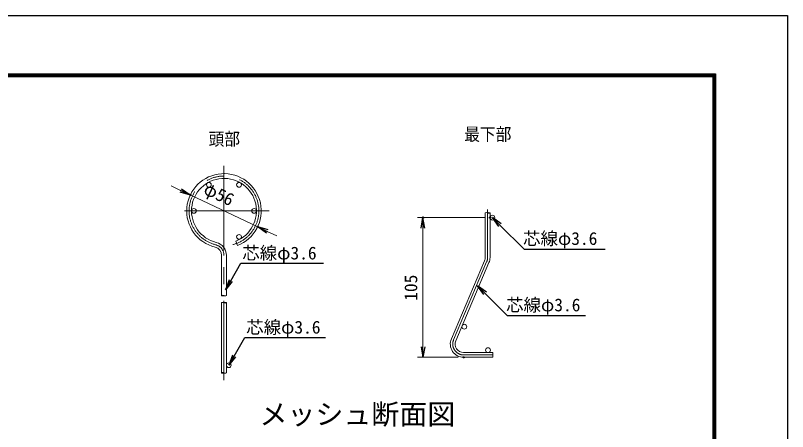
# Model space of a CAD drawing. Units: millimetres, scale not verified. Extents: x -4200 to 4200, y -2970 to 2970.
# Drawn here: x 1302 to 4200, y 1406 to 2970 of the extents above; entities that cross this region are included whole.
import ezdxf
from ezdxf.enums import TextEntityAlignment as Align

# ---------------------------------------------------------------- set-up
doc = ezdxf.new("R2010")
doc.units = ezdxf.units.MM
doc.header["$LTSCALE"] = 10
doc.header["$PDMODE"] = 32
doc.header["$PDSIZE"] = 5
doc.linetypes.add('USER1', pattern=[50.8, 31.75, -6.35, 6.35, -6.35])
for name, color, linetype, lineweight in [('0-0_D-TTL-TXT', 7, 'Continuous', 25), ('0-1_D-STR-DIM', 7, 'Continuous', 13), ('0-3_D-BMK', 2, 'USER1', 13), ('0-5_D-STR2', 7, 'Continuous', 13), ('0-8_D-STR-TXT', 7, 'Continuous', 25), ('0-C_D-TTL', 7, 'Continuous', 25)]:
    doc.layers.add(name, color=color, linetype=linetype, lineweight=lineweight)
doc.layers.add('0-6_0', color=7, linetype='Continuous')
doc.layers.add('0-7_Defpoints', color=7, linetype='Continuous')
doc.styles.add('ＭＳ ゴシック', font='')
doc.styles.get('ＭＳ ゴシック').set_extended_font_data('MS Gothic')

# ---------------------------------------------------------------- blocks, each defined once
blk = doc.blocks.new('_Open')
at = {"layer": '0-6_0'}
blk.add_line((-10, 1.667), (0, 0), dxfattribs=at)
blk.add_lwpolyline([(-10, -1.667), (0, 0), (-10, 0)], dxfattribs=at)
blk = doc.blocks.new('MLeader9')
at = {"layer": '0-8_D-STR-TXT'}
blk.add_line((2115.41, 1969.75), (2089.64, 1938.44), dxfattribs=at)
for points in [[(2109.64, 1973.08), (2147.62, 2038.87), (2450.95, 2038.87), (2458.15, 2038.87)], [(2103.87, 1976.42), (2089.64, 1938.44), (2109.64, 1973.08)]]:
    blk.add_lwpolyline(points, dxfattribs=at)
blk = doc.blocks.new('MLeader10')
at = {"layer": '0-8_D-STR-TXT'}
blk.add_line((2128.2, 1686.79), (2102.43, 1655.48), dxfattribs=at)
for points in [[(2122.43, 1690.12), (2162.28, 1759.14), (2458.92, 1759.14), (2466.12, 1759.14)], [(2116.65, 1693.45), (2102.43, 1655.48), (2122.43, 1690.12)]]:
    blk.add_lwpolyline(points, dxfattribs=at)
blk = doc.blocks.new('MLeader11')
at = {"layer": '0-8_D-STR-TXT'}
blk.add_line((3115.75, 2177.16), (3092.18, 2210.16), dxfattribs=at)
for points in [[(3125.18, 2186.58), (3092.18, 2210.16), (3120.47, 2181.87)], [(3120.47, 2181.87), (3211.21, 2091.13), (3508.13, 2091.13), (3515.33, 2091.13)]]:
    blk.add_lwpolyline(points, dxfattribs=at)
blk = doc.blocks.new('MLeader12')
at = {"layer": '0-8_D-STR-TXT'}
blk.add_line((3060.14, 1920.67), (3036.57, 1953.67), dxfattribs=at)
for points in [[(3069.57, 1930.1), (3036.57, 1953.67), (3064.86, 1925.39)], [(3064.86, 1925.39), (3147.9, 1842.35), (3434.96, 1842.35), (3442.16, 1842.35)]]:
    blk.add_lwpolyline(points, dxfattribs=at)

msp = doc.modelspace()

# ---------------------------------------------------------------- linework, layer by layer
at = {"layer": '0-1_D-STR-DIM'}
for p, q in [((1921.78, 2312.59), (1885.64, 2329.73)), ((2210.93, 2175.5), (1957.93, 2295.46)), ((3063.18, 2210.16), (2811.2, 2210.16)), ((2247.07, 2158.36), (2283.21, 2141.22)), ((2831.2, 1725.16), (2831.2, 2170.16)), ((2964.18, 1685.16), (2811.2, 1685.16))]:
    msp.add_line(p, q, dxfattribs=at)
at = {"layer": '0-3_D-BMK'}
for p, q in [((2084.43, 2404.98), (2084.43, 1599.4)), ((2253.93, 2235.48), (1914.93, 2235.48)), ((3074.18, 2060.45), (3074.18, 2240.82)), ((2946.44, 1751.18), (3070.92, 2044.43)), ((3093.18, 1694.16), (2984.18, 1694.16))]:
    msp.add_line(p, q, dxfattribs=at)
for centre, radius, start, end in [((2084.43, 2235.48), 131, 284.7, 256.20952), ((2043.43, 2068.44), 41, 0, 76.20952), ((3033.18, 2060.45), 41, 337, 0), ((2984.18, 1735.16), 41, 157, 270)]:
    msp.add_arc(centre, radius, start, end, dxfattribs=at)
at = {"layer": '0-5_D-STR2'}
for p, q in [((3065.18, 2060.45), (3065.18, 2227.88)), ((3083.18, 2060.45), (3083.18, 2227.88)), ((2128.64, 2121.77), (2135.17, 2105)), ((2075.43, 2068.44), (2075.43, 1917.25)), ((2093.43, 2068.44), (2093.43, 1917.17)), ((2938.16, 1754.69), (3062.64, 2047.95)), ((2954.73, 1747.66), (3079.21, 2040.92)), ((2075.43, 1890.27), (2075.43, 1626.7)), ((2093.43, 1890.27), (2093.43, 1626.7)), ((3093.18, 1703.16), (2984.18, 1703.16)), ((3093.18, 1685.16), (2984.18, 1685.16)), ((3093.18, 1703.16), (3093.18, 1685.16))]:
    msp.add_line(p, q, dxfattribs=at)
for centre in [(2027.93, 2333.34), (2140.93, 2333.34), (1971.43, 2235.48), (2197.43, 2235.48), (3092.18, 2210.16), (2140.93, 2137.62), (2986.84, 1800.28), (3075.68, 1712.16), (2102.43, 1655.48)]:
    msp.add_circle(centre, 9, dxfattribs=at)
for centre, radius, start, end in [((2084.43, 2235.48), 140, 291.25, 256.20952), ((2084.43, 2235.48), 122, 291.25, 256.20952), ((2043.43, 2068.44), 50, 0, 76.20952), ((2043.43, 2068.44), 32, 0, 76.20952), ((3033.18, 2060.45), 32, 337, 0), ((3033.18, 2060.45), 50, 337, 0), ((2984.18, 1735.16), 50, 157, 270), ((2984.18, 1735.16), 32, 157, 270)]:
    msp.add_arc(centre, radius, start, end, dxfattribs=at)
for centre, major_axis, start_param in [((3069.7, 2227.79), (-4.5, 0), 3.2194146), ((2088.93, 1917.25), (4.5, 0), 3.1415927), ((2079.94, 1890.18), (-4.5, 0), 3.2194146), ((2088.89, 1626.83), (4.5, 0), 3.2194146)]:
    msp.add_ellipse(centre, major_axis=major_axis, ratio=0.246642, start_param=start_param, end_param=6.2053633, dxfattribs=at)
for centre, major_axis in [((3078.7, 2227.79), (-4.5, 0)), ((2079.93, 1917.25), (4.5, 0)), ((2088.94, 1890.18), (-4.5, 0)), ((2079.89, 1626.83), (4.5, 0))]:
    msp.add_ellipse(centre, major_axis=major_axis, ratio=0.246642, dxfattribs=at)
at = {"layer": '0-7_Defpoints'}
for p in [(1957.93, 2295.46), (2831.2, 2210.16), (3083.18, 2210.16), (2210.93, 2175.5), (2984.18, 1685.16)]:
    msp.add_point(p, dxfattribs=at)
at = {"layer": '0-C_D-TTL', "color": 2}
msp.add_lwpolyline([(-4199.74, 2970), (4200.26, 2970), (4200.26, -2970), (-4199.74, -2970)], close=True, dxfattribs=at)
at = {"layer": '0-C_D-TTL'}
for points in [[(-3929.74, 2750), (3930.26, 2750), (3930.26, -2750), (-3929.74, -2750)], [(-3927.24, 2747.5), (3927.76, 2747.5), (3927.76, -2747.5), (-3927.24, -2747.5)], [(-3924.74, 2745), (3925.26, 2745), (3925.26, -2745), (-3924.74, -2745)], [(-3922.24, 2742.5), (3922.76, 2742.5), (3922.76, -2742.5), (-3922.24, -2742.5)], [(-3919.74, 2740), (3920.26, 2740), (3920.26, -2740), (-3919.74, -2740)]]:
    msp.add_lwpolyline(points, close=True, dxfattribs=at)

# ---------------------------------------------------------------- block references
at = {"layer": '0-1_D-STR-DIM', "xscale": 4, "yscale": 4}
for p, rotation in [((1957.93, 2295.46), 334.63247), ((2831.2, 2210.16), 90), ((2210.93, 2175.5), 154.63247), ((2831.2, 1685.16), 270)]:
    msp.add_blockref('_Open', p, dxfattribs=dict(at, rotation=rotation))
at = {"layer": '0-8_D-STR-TXT'}
for name in ['MLeader11', 'MLeader9', 'MLeader12', 'MLeader10']:
    msp.add_blockref(name, (0, 0), dxfattribs=at)

# ---------------------------------------------------------------- texts
at = {"layer": '0-0_D-TTL-TXT', "style": 'ＭＳ ゴシック'}
msp.add_text('メッシュ断面図', height=76.98, dxfattribs=at).set_placement((2217.71, 1409.8), align=Align.BOTTOM_LEFT)
at = {"layer": '0-1_D-STR-DIM', "style": 'ＭＳ ゴシック'}
for s, rotation, p in [('φ56', 334.632, (1997.13, 2288.41)), ('105', 90, (2824.45, 1897.66))]:
    msp.add_text(s, height=48.09, rotation=rotation, dxfattribs=at).set_placement(p, align=Align.BOTTOM_LEFT)
at = {"layer": '0-8_D-STR-TXT', "style": 'ＭＳ ゴシック', "width": 0.9}
for s, p in [('最下部', (2986.36, 2485.02)), ('頭部', (2026.65, 2467.14))]:
    msp.add_text(s, height=48.09, dxfattribs=at).set_placement(p, align=Align.BOTTOM_LEFT)
at = {"layer": '0-8_D-STR-TXT', "style": 'ＭＳ ゴシック'}
for p in [(3207.18, 2093.19), (2153.04, 2038.64), (3143.56, 1843.61), (2167.78, 1759.89)]:
    msp.add_text('芯線φ3.6', height=48.09, dxfattribs=at).set_placement(p, align=Align.BOTTOM_LEFT)

doc.saveas('drawing.dxf')
